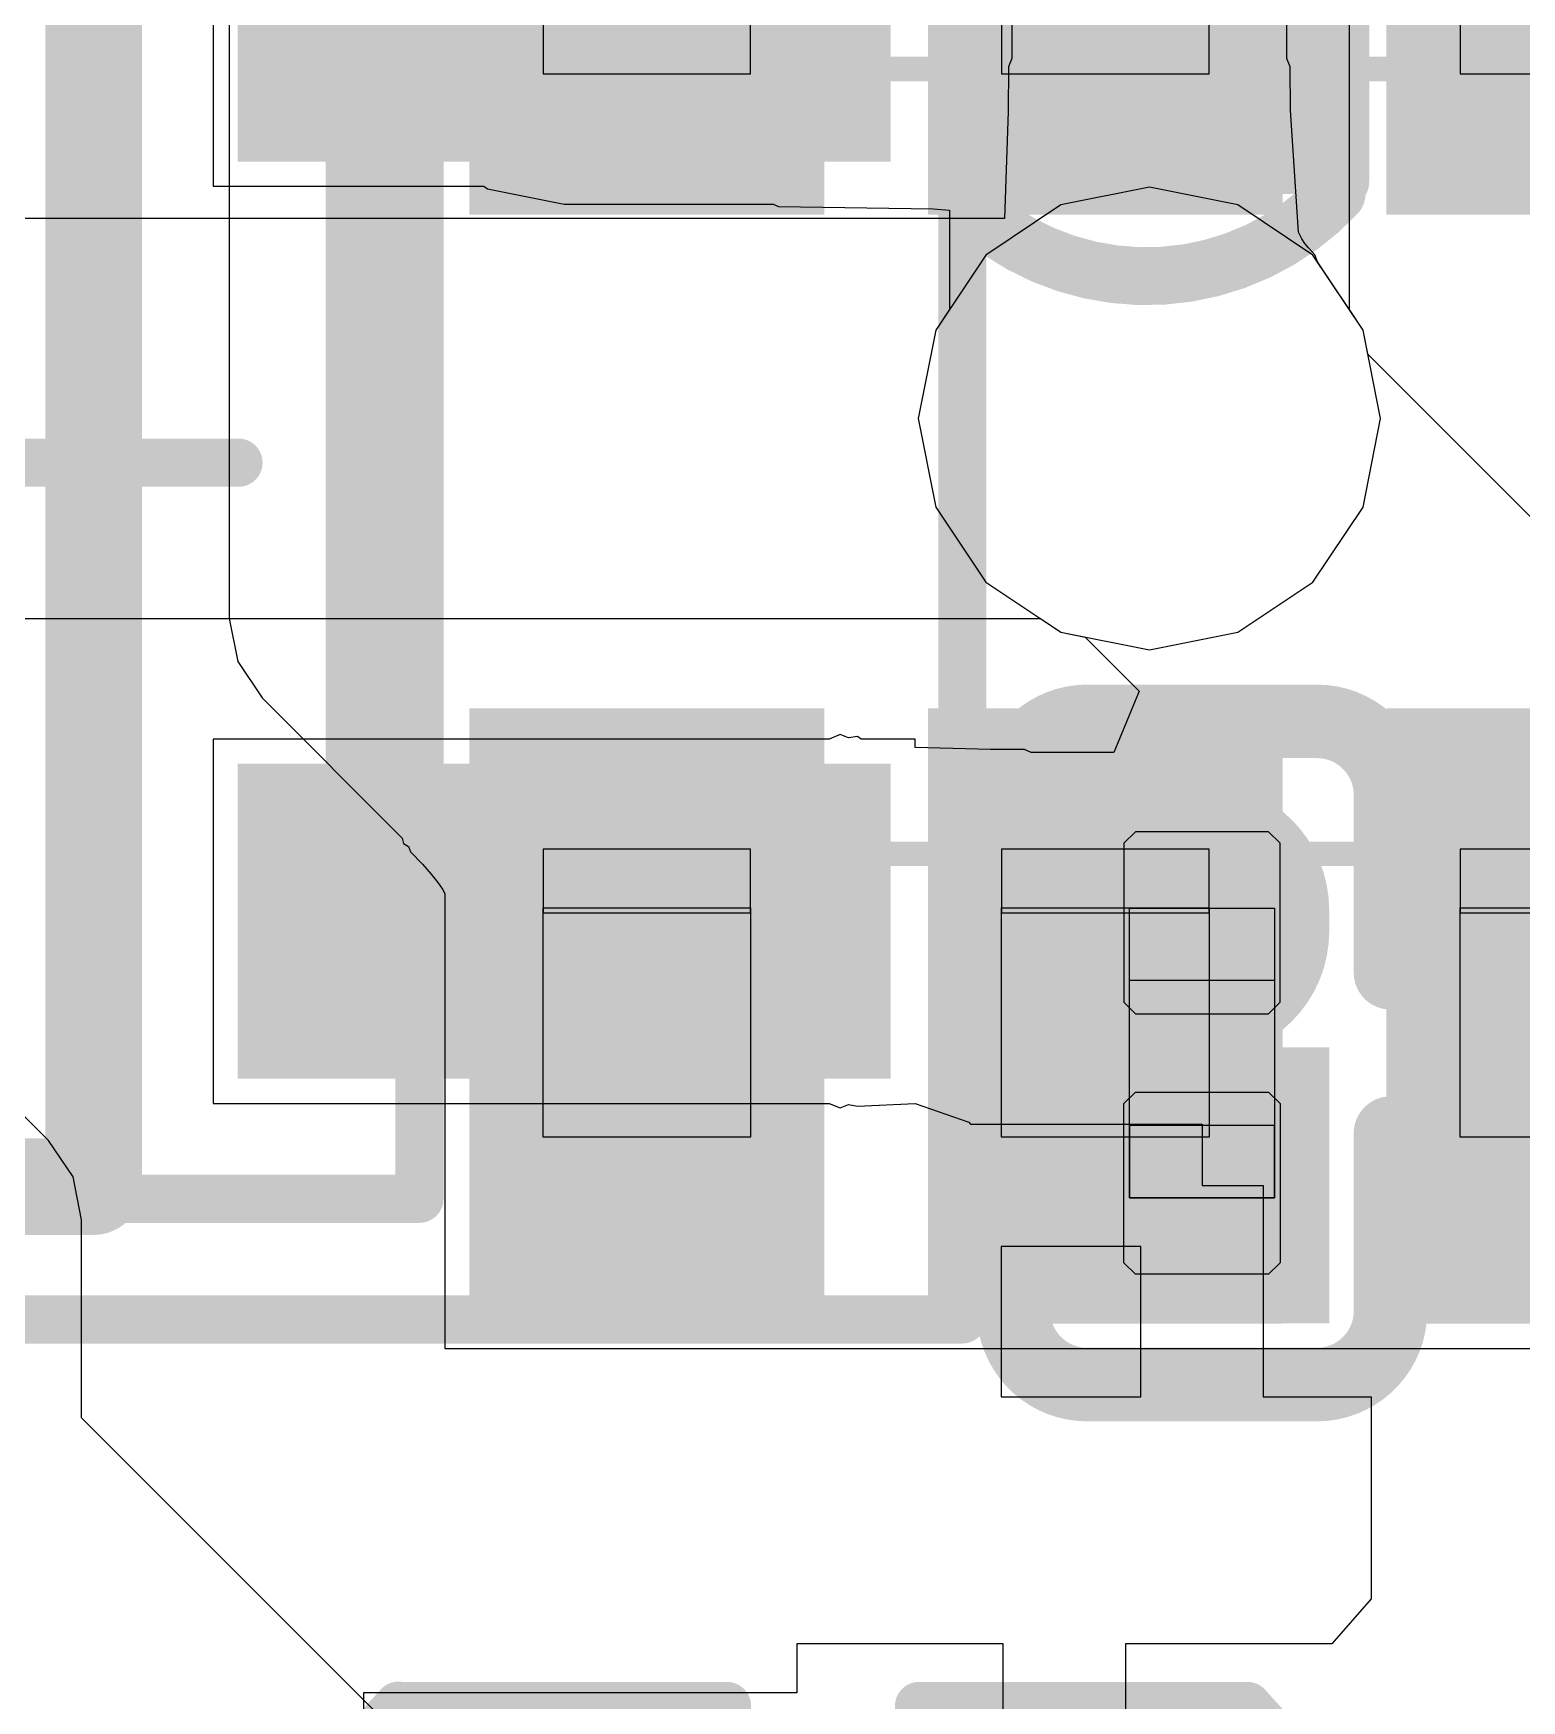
# Model space of a CAD drawing. Header units: millimetres. Extents: x 50 to 153, y 18 to 71.
# Drawn here: x 140.369 to 143.453, y 52.032 to 55.486 of the extents above; entities that cross this region are included whole.
import ezdxf

# ---------------------------------------------------------------- set-up
doc = ezdxf.new("R2010")
doc.units = ezdxf.units.MM
for name, color, linetype in [('BottomLayer', 5, 'Continuous'), ('BottomOverlay', 54, 'Continuous'), ('BottomPaste', 16, 'Continuous'), ('BottomSolder', 6, 'Continuous'), ('ConnectLayer', 7, 'Continuous'), ('KeepOutLayer', 6, 'Continuous'), ('Mechanical13', 56, 'Continuous'), ('Mechanical15', 56, 'Continuous'), ('Mechanical4', 56, 'Continuous'), ('Mechanical5', 56, 'Continuous'), ('TopLayer', 1, 'Continuous'), ('TopOverlay', 2, 'Continuous'), ('TopPaste', 8, 'Continuous'), ('TopSolder', 216, 'Continuous')]:
    doc.layers.add(name, color=color, linetype=linetype)

# ---------------------------------------------------------------- blocks, each defined once
blk = doc.blocks.new('SOT_23_6_L2_9_W1_6_P0_95_LS2_8_BL_B_31')
at = {"layer": 'BottomLayer'}
for points in [[(-0.684, 1.6851), (-1.216, 1.6851), (-0.684, 0.6131), (-1.216, 0.6131)], [(0.266, 1.6851), (-0.266, 1.6851), (0.266, 0.6131), (-0.266, 0.6131)], [(1.216, 1.6851), (0.684, 1.6851), (1.216, 0.6131), (0.684, 0.6131)], [(-0.684, -0.6131), (-1.216, -0.6131), (-0.684, -1.6851), (-1.216, -1.6851)], [(0.266, -0.6131), (-0.266, -0.6131), (0.266, -1.6851), (-0.266, -1.6851)], [(1.216, -0.6131), (0.684, -0.6131), (1.216, -1.6851), (0.684, -1.6851)]]:
    blk.add_solid(points, dxfattribs=at)
at = {"layer": 'BottomOverlay', "const_width": 0.1524}
blk.add_lwpolyline([(1.5392, 0.8892), (1.5392, -0.8892)], dxfattribs=at)
at = {"layer": 'BottomOverlay', "const_width": 0.0762}
for points in [[(1.5011, 0.8892, 1), (1.5773, 0.8892, 1)], [(1.5011, -0.8892, 1), (1.5773, -0.8892, 1)]]:
    blk.add_lwpolyline(points, format="xyb", close=True, dxfattribs=at)
at = {"layer": 'BottomPaste'}
for points in [[(-0.684, 1.6851), (-1.216, 1.6851), (-0.684, 0.6131), (-1.216, 0.6131)], [(0.266, 1.6851), (-0.266, 1.6851), (0.266, 0.6131), (-0.266, 0.6131)], [(1.216, 1.6851), (0.684, 1.6851), (1.216, 0.6131), (0.684, 0.6131)], [(-0.684, -0.6131), (-1.216, -0.6131), (-0.684, -1.6851), (-1.216, -1.6851)], [(0.266, -0.6131), (-0.266, -0.6131), (0.266, -1.6851), (-0.266, -1.6851)], [(1.216, -0.6131), (0.684, -0.6131), (1.216, -1.6851), (0.684, -1.6851)]]:
    blk.add_solid(points, dxfattribs=at)
at = {"layer": 'BottomSolder'}
for points in [[(-0.5824, 1.7867), (-1.3176, 1.7867), (-0.5824, 0.5115), (-1.3176, 0.5115)], [(0.3676, 1.7867), (-0.3676, 1.7867), (0.3676, 0.5115), (-0.3676, 0.5115)], [(1.3176, 1.7867), (0.5824, 1.7867), (1.3176, 0.5115), (0.5824, 0.5115)], [(-0.5824, -0.5115), (-1.3176, -0.5115), (-0.5824, -1.7867), (-1.3176, -1.7867)], [(0.3676, -0.5115), (-0.3676, -0.5115), (0.3676, -1.7867), (-0.3676, -1.7867)], [(1.3176, -0.5115), (0.5824, -0.5115), (1.3176, -1.7867), (0.5824, -1.7867)]]:
    blk.add_solid(points, dxfattribs=at)
at = {"layer": 'Mechanical15'}
for p, q in [((-1.165, 1.4), (-0.735, 1.4)), ((-0.735, 1.4), (-0.735, 0.925)), ((-0.215, 0.925), (-0.215, 1.4)), ((-0.215, 1.4), (0.215, 1.4)), ((0.215, 1.4), (0.215, 0.925)), ((0.735, 0.925), (0.735, 1.4)), ((0.735, 1.4), (1.165, 1.4)), ((1.165, 1.4), (1.165, 0.925)), ((-0.735, 0.935), (-1.165, 0.935)), ((-0.735, 0.935), (-0.735, 0.935)), ((-0.735, 0.803), (-0.735, 0.935)), ((0.215, 0.935), (-0.215, 0.935)), ((-0.215, 0.935), (-0.215, 0.803)), ((0.215, 0.935), (0.215, 0.935)), ((0.215, 0.803), (0.215, 0.935)), ((1.165, 0.935), (0.735, 0.935)), ((0.735, 0.935), (0.735, 0.803)), ((1.165, 0.935), (1.165, 0.935)), ((1.165, 0.803), (1.165, 0.935)), ((-0.735, 0.925), (-1.165, 0.925)), ((-0.735, 0.925), (-0.735, 0.925)), ((0.215, 0.925), (-0.215, 0.925)), ((0.215, 0.925), (0.215, 0.925)), ((1.165, 0.925), (0.735, 0.925)), ((1.165, 0.925), (1.165, 0.925)), ((-1.165, 0.803), (-0.735, 0.803)), ((-0.215, 0.803), (0.215, 0.803)), ((0.735, 0.803), (1.165, 0.803)), ((-0.735, -0.803), (-1.165, -0.803)), ((-0.735, -0.803), (-0.735, -0.803)), ((-0.735, -0.935), (-0.735, -0.803)), ((0.215, -0.803), (-0.215, -0.803)), ((-0.215, -0.803), (-0.215, -0.935)), ((0.215, -0.803), (0.215, -0.803)), ((0.215, -0.935), (0.215, -0.803)), ((1.165, -0.803), (0.735, -0.803)), ((0.735, -0.803), (0.735, -0.935)), ((1.165, -0.803), (1.165, -0.803)), ((1.165, -0.935), (1.165, -0.803))]:
    blk.add_line(p, q, dxfattribs=at)
at = {"layer": 'Mechanical15', "const_width": 0.0508}
for points in [[(1.463, 0.813), (-1.463, 0.813)], [(1.463, 0.813), (1.463, -0.813)], [(1.463, -0.813), (-1.463, -0.813)]]:
    blk.add_lwpolyline(points, dxfattribs=at)
at = {"layer": 'Mechanical15', "const_width": 0.0254}
for points in [[(1.4503, 0.813, 1), (1.4757, 0.813, 1)], [(1.4503, 0.813, 1), (1.4757, 0.813, 1)], [(1.4503, -0.813, 1), (1.4757, -0.813, 1)], [(1.4503, -0.813, 1), (1.4757, -0.813, 1)]]:
    blk.add_lwpolyline(points, format="xyb", close=True, dxfattribs=at)
blk = doc.blocks.new('TPS61040_90')
at = {"layer": 'Mechanical13', "const_width": 0.1}
for points in [[(0.9258, -1.5377), (0.9258, 1.5123)], [(-0.8242, -1.5377), (0.9258, -1.5377)]]:
    blk.add_lwpolyline(points, dxfattribs=at)
at = {"layer": 'Mechanical13', "const_width": 0.05}
blk.add_lwpolyline([(0.9008, -1.5377, 1), (0.9508, -1.5377, 1)], format="xyb", close=True, dxfattribs=at)
blk.add_lwpolyline([(0.9008, -1.5377, 1), (0.9508, -1.5377, 1)], format="xyb", close=True, dxfattribs=at)
at = {"layer": 'Mechanical15', "const_width": 0.1}
for points in [[(2.0508, -1.7877), (2.0508, 1.7623)], [(-0.4492, -0.0127), (0.5508, -0.0127)], [(-1.9492, -1.7877), (2.0508, -1.7877)]]:
    blk.add_lwpolyline(points, dxfattribs=at)
at = {"layer": 'Mechanical15', "const_width": 0.05}
for points in [[(0.5258, -0.0127, 1), (0.5758, -0.0127, 1)], [(2.0258, -1.7877, 1), (2.0758, -1.7877, 1)], [(2.0258, -1.7877, 1), (2.0758, -1.7877, 1)]]:
    blk.add_lwpolyline(points, format="xyb", close=True, dxfattribs=at)
at = {"layer": 'TopLayer'}
for points in [[(1.8008, 0.7123), (1.8008, 1.1623), (0.6508, 0.7123), (0.6508, 1.1623)], [(1.8008, -1.1877), (1.8008, -0.7377), (0.6508, -1.1877), (0.6508, -0.7377)]]:
    blk.add_solid(points, dxfattribs=at)
at = {"layer": 'TopOverlay', "const_width": 0.2}
for points in [[(0.2508, -1.5127), (0.2508, 1.4873)], [(-0.1492, -1.5127), (0.2508, -1.5127)]]:
    blk.add_lwpolyline(points, dxfattribs=at)
at = {"layer": 'TopOverlay', "const_width": 0.1}
blk.add_lwpolyline([(0.2008, -1.5127, 1), (0.3008, -1.5127, 1)], format="xyb", close=True, dxfattribs=at)
blk.add_lwpolyline([(0.2008, -1.5127, 1), (0.3008, -1.5127, 1)], format="xyb", close=True, dxfattribs=at)
at = {"layer": 'TopPaste'}
for points in [[(1.8008, 0.7123), (1.8008, 1.1623), (0.6508, 0.7123), (0.6508, 1.1623)], [(1.8008, -1.1877), (1.8008, -0.7377), (0.6508, -1.1877), (0.6508, -0.7377)]]:
    blk.add_solid(points, dxfattribs=at)
at = {"layer": 'TopSolder'}
for points in [[(1.9024, 0.6107), (1.9024, 1.2639), (0.5492, 0.6107), (0.5492, 1.2639)], [(1.9024, -1.2893), (1.9024, -0.6361), (0.5492, -1.2893), (0.5492, -0.6361)]]:
    blk.add_solid(points, dxfattribs=at)
blk = doc.blocks.new('C0402_113')
at = {"layer": 'TopLayer'}
for points in [[(-0.2133, 0.8501), (-0.2133, 0.2501), (0.2966, 0.8501), (0.2966, 0.2501)], [(-0.2133, -0.1499), (-0.2133, -0.7499), (0.2966, -0.1499), (0.2966, -0.7499)]]:
    blk.add_solid(points, dxfattribs=at)
at = {"layer": 'TopOverlay', "const_width": 0.12}
for points in [[(-0.3523, 0.9516, -0.424007), (0.4227, 0.9645)], [(0.4102, -0.826, -0.424007), (-0.3647, -0.8389)]]:
    blk.add_lwpolyline(points, format="xyb", dxfattribs=at)
at = {"layer": 'TopOverlay', "const_width": 0.06}
for points in [[(-0.3823, 0.9516, 1), (-0.3223, 0.9516, 1)], [(0.3927, 0.9645, 1), (0.4527, 0.9645, 1)], [(-0.3899, 0.9255, 1), (-0.3299, 0.9255, 1)], [(0.3879, 0.9255, 1), (0.4479, 0.9255, 1)], [(-0.3899, 0.2955, 1), (-0.3299, 0.2955, 1)], [(0.3879, 0.2955, 1), (0.4479, 0.2955, 1)], [(-0.3899, -0.1699, 1), (-0.3299, -0.1699, 1)], [(0.3879, -0.1699, 1), (0.4479, -0.1699, 1)], [(-0.3899, -0.7999, 1), (-0.3299, -0.7999, 1)], [(0.3879, -0.7999, 1), (0.4479, -0.7999, 1)], [(-0.3947, -0.8389, 1), (-0.3347, -0.8389, 1)], [(0.3802, -0.826, 1), (0.4402, -0.826, 1)]]:
    blk.add_lwpolyline(points, format="xyb", close=True, dxfattribs=at)
at = {"layer": 'TopOverlay', "const_width": 0.12}
for points in [[(-0.3599, 0.9255), (-0.3599, 0.2955)], [(0.4179, 0.9255), (0.4179, 0.2955)], [(-0.3599, -0.1699), (-0.3599, -0.7999)], [(0.4179, -0.1699), (0.4179, -0.7999)]]:
    blk.add_lwpolyline(points, dxfattribs=at)
at = {"layer": 'TopPaste'}
for points in [[(-0.2133, 0.8501), (-0.2133, 0.2501), (0.2966, 0.8501), (0.2966, 0.2501)], [(-0.2133, -0.1499), (-0.2133, -0.7499), (0.2966, -0.1499), (0.2966, -0.7499)]]:
    blk.add_solid(points, dxfattribs=at)
at = {"layer": 'TopSolder'}
for points in [[(-0.3149, 0.9517), (-0.3149, 0.1485), (0.3982, 0.9517), (0.3982, 0.1485)], [(-0.3149, -0.0483), (-0.3149, -0.8515), (0.3982, -0.0483), (0.3982, -0.8515)]]:
    blk.add_solid(points, dxfattribs=at)
blk = doc.blocks.new('C0201_115')
at = {"layer": 'Mechanical4'}
for p, q in [((-0.3038, 0.1324), (0.2962, 0.1324)), ((-0.3038, -0.1676), (-0.3038, 0.1324)), ((0.2962, 0.1324), (0.2962, -0.1676)), ((0.2962, -0.1676), (-0.3038, -0.1676))]:
    blk.add_line(p, q, dxfattribs=at)
at = {"layer": 'Mechanical5'}
for p, q in [((-0.1538, 0.1324), (-0.3038, 0.1324)), ((-0.3038, 0.1324), (-0.3038, -0.1676)), ((-0.1538, -0.1676), (-0.1538, 0.1324)), ((0.1462, 0.1324), (0.2962, 0.1324)), ((0.1462, -0.1676), (0.1462, 0.1324)), ((0.2962, 0.1324), (0.2962, -0.1676)), ((-0.3038, -0.1676), (-0.1538, -0.1676)), ((0.2962, -0.1676), (0.1462, -0.1676))]:
    blk.add_line(p, q, dxfattribs=at)
at = {"layer": 'TopLayer', "const_width": 0.324}
blk.add_lwpolyline([(0.2926, -0.0176), (0.2482, -0.0176)], dxfattribs=at)
at = {"layer": 'TopLayer', "const_width": 0.162}
for points in [[(0.1672, -0.0176, 1), (0.3292, -0.0176, 1)], [(0.2116, -0.0176, 1), (0.3736, -0.0176, 1)]]:
    blk.add_lwpolyline(points, format="xyb", close=True, dxfattribs=at)
at = {"layer": 'TopLayer'}
blk.add_solid([(-0.4623, -0.1796), (-0.0938, -0.1796), (-0.4623, 0.1444), (-0.0938, 0.1444)], dxfattribs=at)
at = {"layer": 'TopOverlay', "const_width": 0.1524}
for points in [[(-0.6909, 0.2206, -0.414214), (-0.5385, 0.373)], [(0.5308, 0.373, -0.414214), (0.6832, 0.2206)], [(-0.5385, -0.4082, -0.414214), (-0.6909, -0.2558)], [(0.6832, -0.2558, -0.414214), (0.5308, -0.4082)]]:
    blk.add_lwpolyline(points, format="xyb", dxfattribs=at)
for points in [[(-0.5385, 0.373), (-0.17, 0.373)], [(0.1624, 0.373), (0.5308, 0.373)], [(-0.6909, 0.2206), (-0.6909, -0.2558)], [(0.6832, 0.2206), (0.6832, -0.2558)], [(-0.5385, -0.4082), (-0.17, -0.4082)], [(0.1624, -0.4082), (0.5308, -0.4082)]]:
    blk.add_lwpolyline(points, dxfattribs=at)
at = {"layer": 'TopOverlay', "const_width": 0.0762}
for points in [[(-0.5766, 0.373, 1), (-0.5004, 0.373, 1)], [(-0.5766, 0.373, 1), (-0.5004, 0.373, 1)], [(-0.2081, 0.373, 1), (-0.1319, 0.373, 1)], [(0.1243, 0.373, 1), (0.2005, 0.373, 1)], [(0.4927, 0.373, 1), (0.5689, 0.373, 1)], [(0.4927, 0.373, 1), (0.5689, 0.373, 1)], [(-0.729, 0.2206, 1), (-0.6528, 0.2206, 1)], [(-0.729, 0.2206, 1), (-0.6528, 0.2206, 1)], [(0.6451, 0.2206, 1), (0.7213, 0.2206, 1)], [(0.6451, 0.2206, 1), (0.7213, 0.2206, 1)], [(-0.729, -0.2558, 1), (-0.6528, -0.2558, 1)], [(-0.729, -0.2558, 1), (-0.6528, -0.2558, 1)], [(0.6451, -0.2558, 1), (0.7213, -0.2558, 1)], [(0.6451, -0.2558, 1), (0.7213, -0.2558, 1)], [(-0.5766, -0.4082, 1), (-0.5004, -0.4082, 1)], [(-0.5766, -0.4082, 1), (-0.5004, -0.4082, 1)], [(-0.2081, -0.4082, 1), (-0.1319, -0.4082, 1)], [(0.1243, -0.4082, 1), (0.2005, -0.4082, 1)], [(0.4927, -0.4082, 1), (0.5689, -0.4082, 1)], [(0.4927, -0.4082, 1), (0.5689, -0.4082, 1)]]:
    blk.add_lwpolyline(points, format="xyb", close=True, dxfattribs=at)
at = {"layer": 'TopPaste'}
for p, q in [((-0.4623, 0.1204), (-0.4383, 0.1444)), ((-0.4383, 0.1444), (-0.1088, 0.1444)), ((-0.1088, 0.1444), (-0.0848, 0.1204)), ((0.1012, 0.1444), (0.0772, 0.1204)), ((0.4306, 0.1444), (0.1012, 0.1444)), ((0.4546, 0.1204), (0.4306, 0.1444)), ((-0.4623, -0.1556), (-0.4623, 0.1204)), ((-0.0848, 0.1204), (-0.0848, -0.1556)), ((0.0772, 0.1204), (0.0772, -0.1556)), ((0.4546, -0.1556), (0.4546, 0.1204)), ((-0.4383, -0.1796), (-0.4623, -0.1556)), ((-0.0848, -0.1556), (-0.1088, -0.1796)), ((0.0772, -0.1556), (0.1012, -0.1796)), ((0.4306, -0.1796), (0.4546, -0.1556)), ((-0.1088, -0.1796), (-0.4383, -0.1796)), ((0.1012, -0.1796), (0.4306, -0.1796))]:
    blk.add_line(p, q, dxfattribs=at)
at = {"layer": 'TopPaste', "const_width": 0.324}
blk.add_lwpolyline([(0.2926, -0.0176), (0.2482, -0.0176)], dxfattribs=at)
at = {"layer": 'TopPaste', "const_width": 0.162}
for points in [[(0.1672, -0.0176, 1), (0.3292, -0.0176, 1)], [(0.2116, -0.0176, 1), (0.3736, -0.0176, 1)]]:
    blk.add_lwpolyline(points, format="xyb", close=True, dxfattribs=at)
at = {"layer": 'TopPaste'}
blk.add_solid([(-0.4623, -0.1796), (-0.0938, -0.1796), (-0.4623, 0.1444), (-0.0938, 0.1444)], dxfattribs=at)
at = {"layer": 'TopSolder', "const_width": 0.5272}
blk.add_lwpolyline([(0.2926, -0.0176), (0.2482, -0.0176)], dxfattribs=at)
at = {"layer": 'TopSolder', "const_width": 0.2636}
for points in [[(0.1164, -0.0176, 1), (0.38, -0.0176, 1)], [(0.1608, -0.0176, 1), (0.4244, -0.0176, 1)]]:
    blk.add_lwpolyline(points, format="xyb", close=True, dxfattribs=at)
at = {"layer": 'TopSolder'}
blk.add_solid([(-0.5639, -0.2812), (0.0078, -0.2812), (-0.5639, 0.246), (0.0078, 0.246)], dxfattribs=at)
blk = doc.blocks.new('C0402_128')
at = {"layer": 'TopLayer'}
for points in [[(-0.2133, 0.8501), (-0.2133, 0.2501), (0.2966, 0.8501), (0.2966, 0.2501)], [(-0.2133, -0.1499), (-0.2133, -0.7499), (0.2966, -0.1499), (0.2966, -0.7499)]]:
    blk.add_solid(points, dxfattribs=at)
at = {"layer": 'TopOverlay', "const_width": 0.1}
for points in [[(-0.3378, 0.9296, -0.414214), (0.4222, 0.9296)], [(0.4211, -0.8294, -0.414214), (-0.3389, -0.8294)]]:
    blk.add_lwpolyline(points, format="xyb", dxfattribs=at)
for points in [[(-0.3383, 0.2491), (-0.3383, 0.9296)], [(0.4217, 0.2491), (0.4217, 0.9296)], [(-0.3383, -0.8294), (-0.3383, -0.1489)], [(0.4217, -0.8294), (0.4217, -0.1489)]]:
    blk.add_lwpolyline(points, dxfattribs=at)
at = {"layer": 'TopOverlay', "const_width": 0.05}
for points in [[(-0.3633, 0.9296, 1), (-0.3133, 0.9296, 1)], [(-0.3628, 0.9296, 1), (-0.3128, 0.9296, 1)], [(0.3967, 0.9296, 1), (0.4466, 0.9296, 1)], [(0.3972, 0.9296, 1), (0.4472, 0.9296, 1)], [(-0.3633, 0.2491, 1), (-0.3133, 0.2491, 1)], [(0.3967, 0.2491, 1), (0.4466, 0.2491, 1)], [(-0.3633, -0.1489, 1), (-0.3133, -0.1489, 1)], [(0.3967, -0.1489, 1), (0.4466, -0.1489, 1)], [(-0.3639, -0.8294, 1), (-0.3139, -0.8294, 1)], [(-0.3633, -0.8294, 1), (-0.3133, -0.8294, 1)], [(0.3961, -0.8294, 1), (0.4461, -0.8294, 1)], [(0.3967, -0.8294, 1), (0.4466, -0.8294, 1)]]:
    blk.add_lwpolyline(points, format="xyb", close=True, dxfattribs=at)
at = {"layer": 'TopPaste'}
for points in [[(-0.2133, 0.8501), (-0.2133, 0.2501), (0.2966, 0.8501), (0.2966, 0.2501)], [(-0.2133, -0.1499), (-0.2133, -0.7499), (0.2966, -0.1499), (0.2966, -0.7499)]]:
    blk.add_solid(points, dxfattribs=at)
at = {"layer": 'TopSolder'}
for points in [[(-0.3149, 0.9517), (-0.3149, 0.1485), (0.3982, 0.9517), (0.3982, 0.1485)], [(-0.3149, -0.0483), (-0.3149, -0.8515), (0.3982, -0.0483), (0.3982, -0.8515)]]:
    blk.add_solid(points, dxfattribs=at)

msp = doc.modelspace()

# ---------------------------------------------------------------- linework, layer by layer
at = {"layer": 'ConnectLayer'}
for p, q in [((142.9664, 55.4338), (142.9664, 56.6414)), ((142.3966, 56.5234), (142.3966, 55.4338)), ((140.7746, 56.0392), (140.7746, 54.2741)), ((140.7415, 55.9241), (140.7415, 55.1693)), ((140.4006, 53.1925), (138.0062, 55.587)), ((143.0959, 54.9138), (143.0959, 55.5492)), ((142.3895, 55.417), (142.389, 55.3246)), ((142.3966, 55.4338), (142.3895, 55.417)), ((142.9734, 55.417), (142.9664, 55.4338)), ((142.9739, 55.3273), (142.9734, 55.417)), ((142.389, 55.3246), (142.3814, 55.1025)), ((142.9907, 55.0742), (142.9739, 55.3273)), ((140.7415, 55.1693), (141.3022, 55.1693)), ((141.3022, 55.1693), (141.3103, 55.1638)), ((141.3103, 55.1638), (141.4689, 55.1323)), ((142.6815, 55.1672), (142.4981, 55.1307)), ((142.8648, 55.1307), (142.6815, 55.1672)), ((142.3814, 55.1025), (137.5709, 55.1025)), ((141.4689, 55.1323), (141.9021, 55.1323)), ((141.9021, 55.1323), (141.9127, 55.1277)), ((141.9127, 55.1277), (142.2337, 55.1223)), ((142.2337, 55.1223), (142.2671, 55.12)), ((142.2671, 55.12), (142.2671, 54.9138)), ((142.4981, 55.1307), (142.3427, 55.0269)), ((143.0203, 55.0269), (142.8648, 55.1307)), ((142.992, 55.0712), (142.9907, 55.0742)), ((142.9976, 55.0605), (142.992, 55.0712)), ((143.0039, 55.0507), (142.9976, 55.0605)), ((143.0111, 55.0415), (143.0039, 55.0507)), ((143.0242, 55.0275), (143.0111, 55.0415)), ((142.3427, 55.0269), (142.2389, 54.8714)), ((143.1241, 54.8714), (143.0203, 55.0269)), ((143.0298, 55.0126), (143.0242, 55.0275)), ((143.1241, 54.8714), (143.0298, 55.0126)), ((142.2671, 54.9138), (142.2389, 54.8714)), ((143.1241, 54.8714), (143.0959, 54.9138)), ((142.2389, 54.8714), (142.2024, 54.6881)), ((142.2389, 54.8714), (142.2024, 54.6881)), ((143.1341, 54.8215), (143.1241, 54.8714)), ((143.1606, 54.6881), (143.1241, 54.8714)), ((143.1606, 54.6881), (143.1241, 54.8714)), ((143.8483, 54.1073), (143.1341, 54.8215)), ((142.2024, 54.6881), (142.2389, 54.5048)), ((142.2024, 54.6881), (142.2389, 54.5048)), ((143.1241, 54.5048), (143.1606, 54.6881)), ((143.1241, 54.5048), (143.1606, 54.6881)), ((142.2389, 54.5048), (142.3427, 54.3493)), ((142.2389, 54.5048), (142.3427, 54.3493)), ((143.0203, 54.3493), (143.1241, 54.5048)), ((143.0203, 54.3493), (143.1241, 54.5048)), ((142.3427, 54.3493), (142.4981, 54.2455)), ((142.3427, 54.3493), (142.4981, 54.2455)), ((142.8648, 54.2455), (143.0203, 54.3493)), ((142.8648, 54.2455), (143.0203, 54.3493)), ((138.2097, 54.2737), (142.4558, 54.2737)), ((140.7746, 54.2741), (140.7923, 54.1849)), ((142.4558, 54.2737), (142.4981, 54.2455)), ((142.4981, 54.2455), (142.5481, 54.2355)), ((142.4981, 54.2455), (142.6815, 54.209)), ((142.4981, 54.2455), (142.6815, 54.209)), ((142.5481, 54.2355), (142.6603, 54.1233)), ((142.6815, 54.209), (142.8648, 54.2455)), ((142.6815, 54.209), (142.8648, 54.2455)), ((140.7923, 54.1849), (140.8428, 54.1093)), ((140.8428, 54.1093), (141.1333, 53.8188)), ((142.6603, 54.1233), (142.6077, 53.9963)), ((142.0408, 54.0336), (142.0179, 54.0241)), ((142.0581, 54.0264), (142.0408, 54.0336)), ((142.0765, 54.0297), (142.0581, 54.0264)), ((142.0845, 54.0241), (142.0765, 54.0297)), ((142.0179, 54.0241), (140.7415, 54.0241)), ((140.7415, 54.0241), (140.7415, 53.2693)), ((142.1963, 54.0241), (142.0845, 54.0241)), ((142.1963, 54.0067), (142.1963, 54.0241)), ((142.3521, 54.0024), (142.1963, 54.0067)), ((142.4226, 54.0021), (142.3521, 54.0024)), ((142.4365, 53.9963), (142.4226, 54.0021)), ((142.6077, 53.9963), (142.4365, 53.9963)), ((141.1333, 53.8188), (141.136, 53.8075)), ((141.136, 53.8075), (141.1462, 53.8013)), ((141.1462, 53.8013), (141.1505, 53.7902)), ((141.1505, 53.7902), (141.175, 53.7647)), ((141.175, 53.7647), (141.1932, 53.7441)), ((141.1932, 53.7441), (141.2071, 53.7266)), ((141.2071, 53.7266), (141.2166, 53.7128)), ((141.2166, 53.7128), (141.2217, 53.704)), ((141.2217, 53.704), (141.2217, 52.7617)), ((140.7415, 53.2693), (142.0179, 53.2693)), ((142.0179, 53.2693), (142.0408, 53.2598)), ((142.0765, 53.2637), (142.1963, 53.2693)), ((142.1963, 53.2693), (142.1963, 53.2693)), ((142.1963, 53.2693), (142.3071, 53.2301)), ((142.0408, 53.2598), (142.0581, 53.2669)), ((142.0581, 53.2669), (142.0765, 53.2637)), ((142.3071, 53.2301), (142.3111, 53.2264)), ((142.3111, 53.2264), (142.7905, 53.2264)), ((142.7905, 53.2264), (142.7905, 53.0994)), ((140.4511, 53.1169), (140.4006, 53.1925)), ((140.4689, 53.0277), (140.4511, 53.1169)), ((142.7905, 53.0994), (142.9175, 53.0994)), ((142.9175, 53.0994), (142.9175, 52.6612)), ((140.4689, 52.6177), (140.4689, 53.0277)), ((142.6635, 52.9724), (142.3745, 52.9724)), ((142.3745, 52.9724), (142.3745, 52.6612)), ((142.6635, 52.6612), (142.6635, 52.9724)), ((141.2217, 52.7617), (142.0446, 52.7617)), ((142.0446, 52.7617), (142.0585, 52.7617)), ((142.0585, 52.7617), (142.1717, 52.7617)), ((142.1717, 52.7617), (142.1855, 52.7617)), ((142.1855, 52.7617), (142.9946, 52.7617)), ((142.9946, 52.7617), (143.0085, 52.7617)), ((143.0085, 52.7617), (143.1216, 52.7617)), ((143.1216, 52.7617), (143.1355, 52.7617)), ((143.1355, 52.7617), (143.9584, 52.7617)), ((142.3745, 52.6612), (142.6635, 52.6612)), ((142.9175, 52.6612), (143.1409, 52.6612)), ((143.1409, 52.6612), (143.1409, 52.2428)), ((141.1801, 51.9065), (140.4689, 52.6177)), ((143.1409, 52.2428), (143.0592, 52.1496)), ((142.3782, 52.1496), (141.9512, 52.1496)), ((141.9512, 52.1496), (141.9512, 52.048)), ((142.3782, 51.6406), (142.3782, 52.1496)), ((143.0592, 52.1496), (142.6322, 52.1496)), ((142.6322, 52.1496), (142.6322, 51.6406)), ((141.9512, 52.048), (141.0528, 52.048)), ((141.0528, 52.048), (141.0528, 51.3508))]:
    msp.add_line(p, q, dxfattribs=at)
at = {"layer": 'KeepOutLayer', "const_width": 0.1}
msp.add_lwpolyline([(139.2557, 65.3189, -0.210553), (148.0398, 54.9955)], format="xyb", dxfattribs=at)
at = {"layer": 'TopOverlay', "const_width": 0.1}
msp.add_lwpolyline([(152.5477, 50.1974, 1), (111.3241, 50.1974, 1)], format="xyb", close=True, dxfattribs=at)

# ---------------------------------------------------------------- block references
for name, p, rotation in [('C0402_113', (142.7171, 56.1054), 180), ('TPS61040_90', (140.2431, 54.6094), 360), ('SOT_23_6_L2_9_W1_6_P0_95_LS2_8_BL_B_31', (142.5901, 54.5992), 180), ('C0201_115', (142.7729, 53.3775), 90), ('C0402_128', (141.9551, 51.6823), 270)]:
    msp.add_blockref(name, p, dxfattribs=dict(rotation=rotation))

doc.saveas('drawing.dxf')
